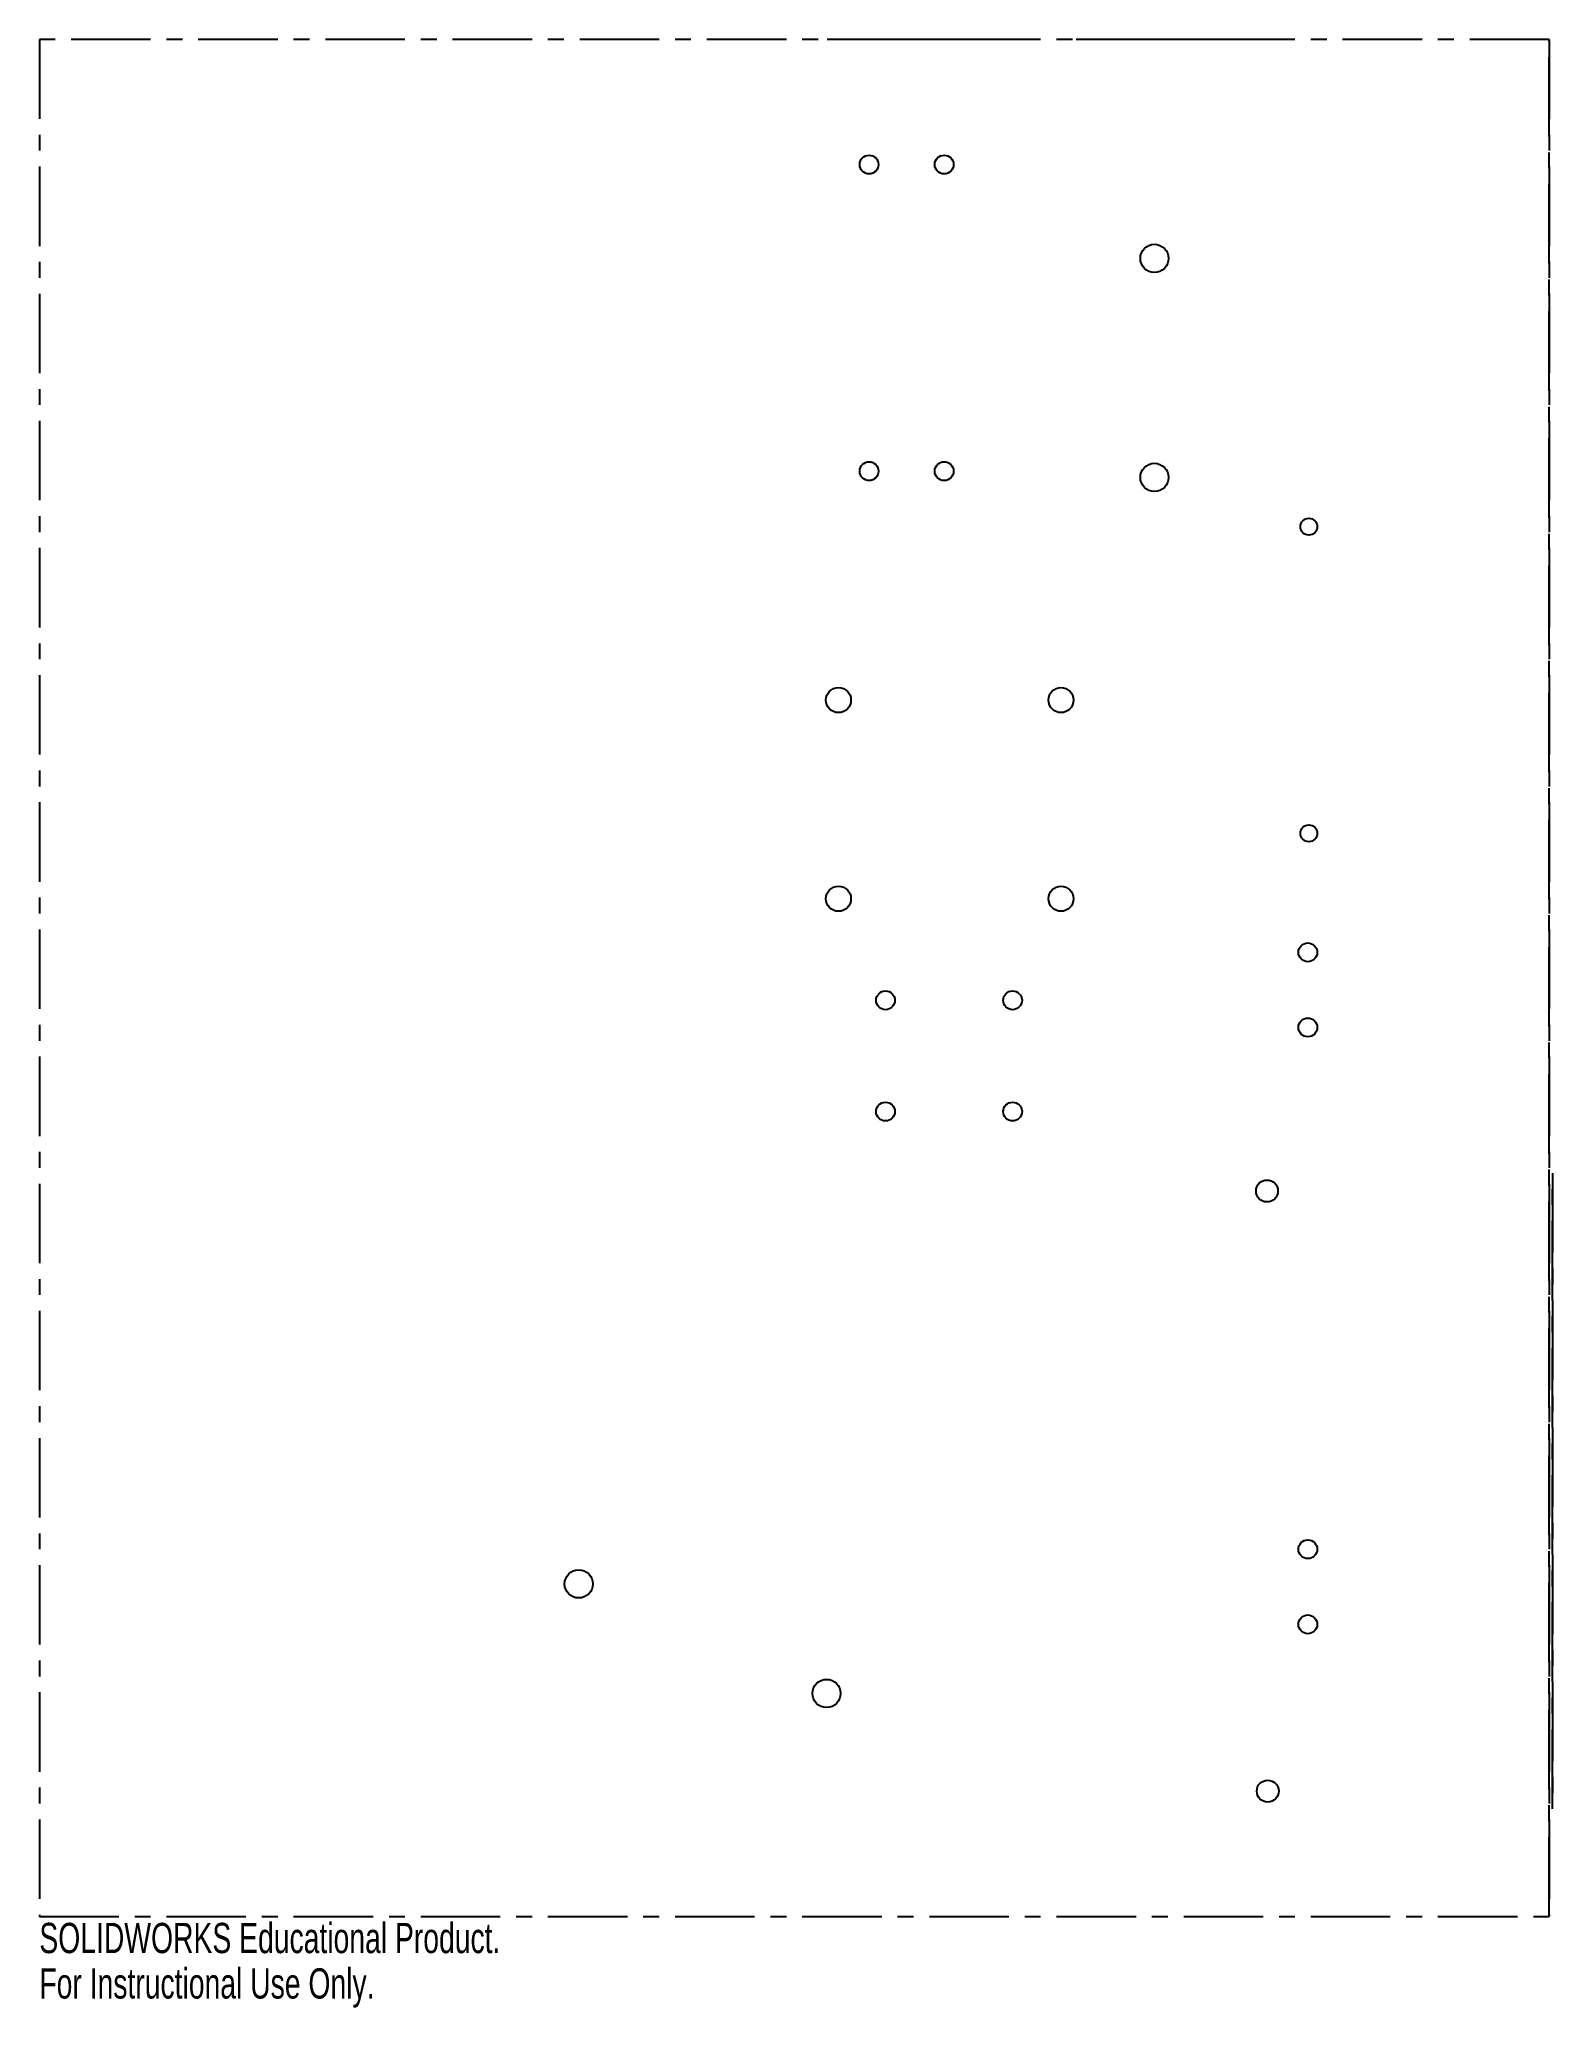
# Model space of a CAD drawing. Header units: millimetres. Extents: x -122 to 120, y -200 to 115.
import ezdxf

# ---------------------------------------------------------------- set-up
doc = ezdxf.new("R2010")
doc.units = ezdxf.units.MM
doc.linetypes.add('CENTERX2', pattern=[20.32, 12.7, -2.54, 2.54, -2.54])
doc.styles.add('SLDTEXTSTYLE0', font='TXT', dxfattribs={"width": 0.7})

msp = doc.modelspace()

# ---------------------------------------------------------------- linework, layer by layer
at = {"color": 7, "linetype": 'CENTERX2'}
for p, q in [((119.18, 114.76), (-122.12, 114.76)), ((-122.12, 114.76), (-122.12, -185.24)), ((119.18, -185.24), (119.18, 114.76)), ((119.18, 114.76), (119.18, -185.24)), ((119.18, 114.76), (119.18, -185.24)), ((119.72, -168.04), (119.72, -66.44)), ((119.72, -66.44), (119.72, -168.04)), ((-122.12, -185.24), (119.18, -185.24))]:
    msp.add_line(p, q, dxfattribs=at)
at = {"color": 7, "linetype": 'Continuous'}
for p, q in [((29.18, 114.76), (3.78, 114.76)), ((68.58, 114.76), (43.58, 114.76))]:
    msp.add_line(p, q, dxfattribs=at)
for centre, radius in [((10.48, 94.76), 1.5), ((22.48, 94.76), 1.5), ((56.08, 79.76), 2.25), ((10.48, 45.76), 1.5), ((22.48, 45.76), 1.5), ((56.08, 44.76), 2.25), ((80.76, 36.88), 1.35), ((5.59, 9.17), 2), ((41.15, 9.17), 2), ((80.76, -12.12), 1.35), ((5.59, -22.58), 2), ((41.15, -22.58), 2), ((80.6, -31.14), 1.5), ((13.1, -38.81), 1.5), ((33.42, -38.81), 1.5), ((80.6, -43.14), 1.5), ((13.1, -56.59), 1.5), ((33.42, -56.59), 1.5), ((74.08, -69.29), 1.75), ((80.6, -126.54), 1.5), ((-35.92, -132.08), 2.25), ((80.6, -138.54), 1.5), ((3.68, -149.58), 2.25), ((74.19, -165.19), 1.75)]:
    msp.add_circle(centre, radius, dxfattribs=at)

# ---------------------------------------------------------------- texts
at = {"color": 7, "linetype": 'Continuous', "char_height": 4.8336, "attachment_point": 1, "style": 'SLDTEXTSTYLE0'}
for s, insert in [('SOLIDWORKS Educational Product.', (-122.12, -186.25)), ('For Instructional Use Only.', (-122.12, -193.51))]:
    msp.add_mtext(s, dxfattribs=dict(at, insert=insert))

doc.saveas('drawing.dxf')
